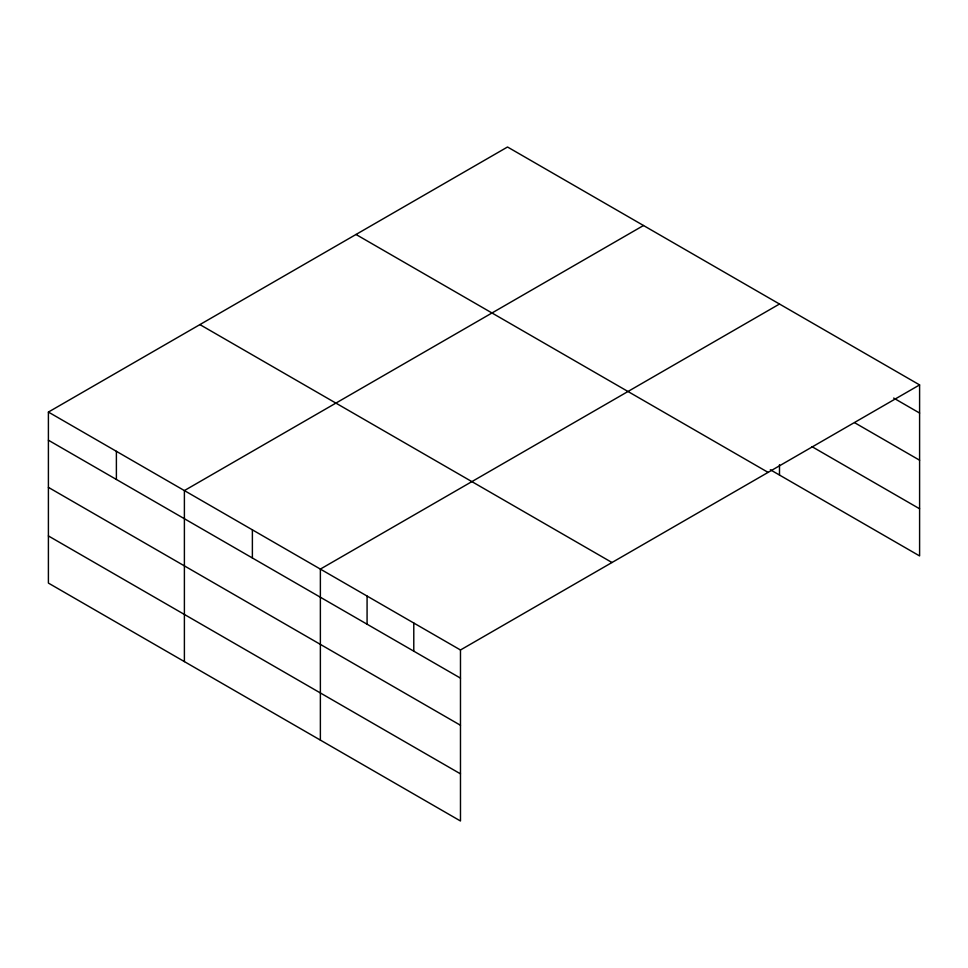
<?xml version="1.0" encoding="UTF-8"?>
<svg xmlns="http://www.w3.org/2000/svg" width="968" height="968" viewBox="0 0 968 968"><rect width="100%" height="100%" fill="white"/><g stroke="black" fill="none" stroke-linecap="round" stroke-linejoin="round"><path stroke-width="1.45" d="M919.6 384.913L507.522 147.003L48.4 412.065L48.4 583.087L460.478 820.997L460.478 649.988L919.6 384.913L919.6 555.934L770.334 469.758M643.502 225.508L184.392 490.582L184.392 661.604M779.494 304.025L320.372 569.087L320.372 740.109M893.658 398.078L919.6 413.058M854.732 422.762L919.6 460.211M811.922 446.623L919.6 508.781M356.006 234.474L768.096 472.384M199.904 324.595L611.994 562.505M48.4 412.065L460.478 649.988M48.4 440.21L460.478 678.132M48.4 487.364L460.478 725.274M48.4 535.933L460.478 773.855M779.494 464.725L779.494 475.046M413.784 623.017L413.784 651.161M367.078 596.058L367.078 624.203M252.382 529.835L252.382 557.979M116.39 451.318L116.39 479.462"/></g></svg>
